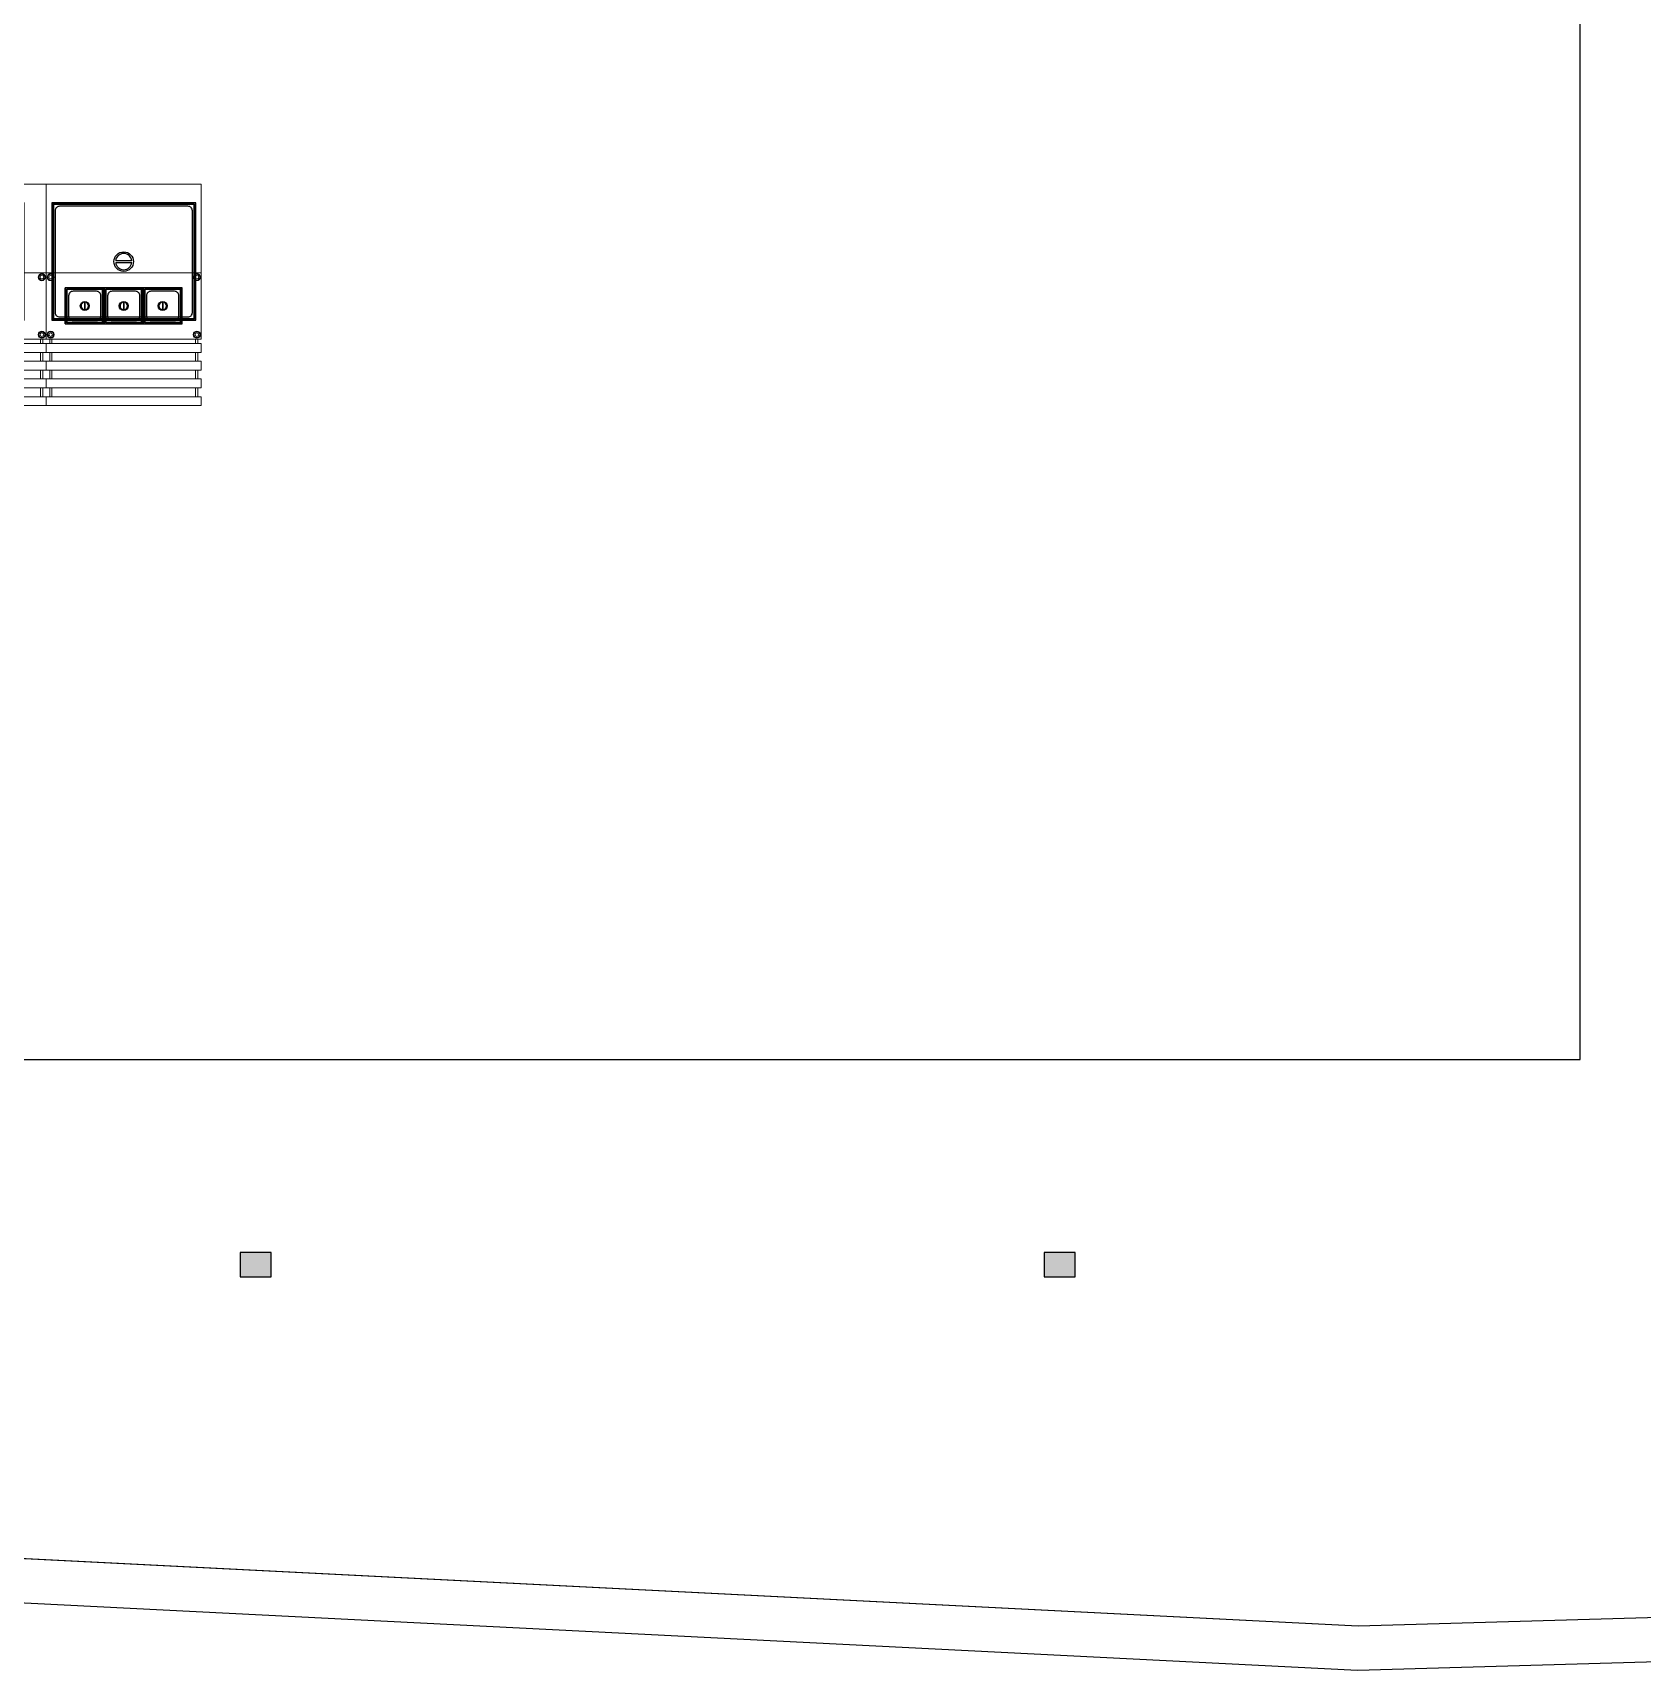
# Model space of a CAD drawing. Header units: millimetres. Extents: x -3164 to 12587, y -18082 to -16228.
# Drawn here: x 2626 to 3353, y -17759 to -17019 of the extents above; entities that cross this region are included whole.
import ezdxf

# ---------------------------------------------------------------- set-up
doc = ezdxf.new("R2010")
doc.units = ezdxf.units.MM

# ---------------------------------------------------------------- blocks, each defined once
blk = doc.blocks.new('RTGRRY')
at = {"color": 7}
for points in [[(554.23, -1624.7), (554.23, -1689.7), (607.23, -1689.7), (607.23, -1624.7)], [(554.73, -1625.2), (554.73, -1689.2), (606.73, -1689.2), (606.73, -1625.2)], [(554.98, -1625.45), (554.98, -1688.95), (606.48, -1688.95), (606.48, -1625.45)]]:
    blk.add_lwpolyline(points, close=True, dxfattribs=at)
blk.add_lwpolyline([(555.73, -1628.2), (555.73, -1686.2, 0.414214), (557.73, -1688.2), (603.73, -1688.2, 0.414214), (605.73, -1686.2), (605.73, -1628.2, 0.414214), (603.73, -1626.2), (557.73, -1626.2, 0.414214)], format="xyb", close=True, dxfattribs=at)
for points in [[(580.36, -1653.54), (580.36, -1660.85)], [(581.1, -1660.85), (581.1, -1653.54)]]:
    blk.add_lwpolyline(points, dxfattribs=at)
blk.add_circle((580.73, -1657.2), 4.41, dxfattribs=at)
for start, end in [(95.73917, 264.26083), (275.73917, 84.26083)]:
    blk.add_arc((580.73, -1657.2), 3.67, start, end, dxfattribs=at)
blk = doc.blocks.new('REFERFGREGF')
at = {"color": 7}
for points in [[(847.13, -1673.5), (847.13, -1689.7), (864.73, -1689.7), (864.73, -1673.5)], [(847.63, -1674), (847.63, -1689.2), (864.23, -1689.2), (864.23, -1674)], [(847.88, -1674.25), (847.88, -1688.95), (863.98, -1688.95), (863.98, -1674.25)]]:
    blk.add_lwpolyline(points, close=True, dxfattribs=at)
for points in [[(847.13, -1689.7), (847.13, -1673.5)], [(855.76, -1679.92), (855.76, -1683.27)], [(856.1, -1683.27), (856.1, -1679.92)]]:
    blk.add_lwpolyline(points, dxfattribs=at)
blk.add_lwpolyline([(848.63, -1677), (848.63, -1686.2, 0.414214), (850.63, -1688.2), (861.23, -1688.2, 0.414214), (863.23, -1686.2), (863.23, -1677, 0.414214), (861.23, -1675), (850.63, -1675, 0.414214)], format="xyb", close=True, dxfattribs=at)
blk.add_circle((855.93, -1681.6), 2.02, dxfattribs=at)
for start, end in [(95.73917, 264.26083), (275.73917, 84.26083)]:
    blk.add_arc((855.93, -1681.6), 1.69, start, end, dxfattribs=at)
blk = doc.blocks.new('JH56J56')
at = {"color": 7, "lineweight": 0}
for points in [[(3293.35, -6752.6), (3363.35, -6752.6), (3363.35, -6682.6), (3293.35, -6682.6)], [(3293.35, -6752.6), (3363.35, -6752.6), (3363.35, -6722.6), (3293.35, -6722.6)], [(3294.89, -6754.6), (3295.89, -6754.6), (3295.89, -6752.6), (3294.89, -6752.6)], [(3361.8, -6754.6), (3360.8, -6754.6), (3360.8, -6752.6), (3361.8, -6752.6)], [(3293.35, -6758.6), (3363.35, -6758.6), (3363.35, -6754.6), (3293.35, -6754.6)], [(3294.89, -6762.6), (3295.89, -6762.6), (3295.89, -6758.6), (3294.89, -6758.6)], [(3361.8, -6762.6), (3360.8, -6762.6), (3360.8, -6758.6), (3361.8, -6758.6)], [(3293.35, -6766.6), (3363.35, -6766.6), (3363.35, -6762.6), (3293.35, -6762.6)], [(3294.89, -6770.6), (3295.89, -6770.6), (3295.89, -6766.6), (3294.89, -6766.6)], [(3361.8, -6770.6), (3360.8, -6770.6), (3360.8, -6766.6), (3361.8, -6766.6)], [(3293.35, -6774.6), (3363.35, -6774.6), (3363.35, -6770.6), (3293.35, -6770.6)], [(3294.89, -6778.6), (3295.89, -6778.6), (3295.89, -6774.6), (3294.89, -6774.6)], [(3361.8, -6778.6), (3360.8, -6778.6), (3360.8, -6774.6), (3361.8, -6774.6)], [(3293.35, -6782.6), (3363.35, -6782.6), (3363.35, -6778.6), (3293.35, -6778.6)]]:
    blk.add_lwpolyline(points, close=True, dxfattribs=at)
for centre, radius in [((3295.35, -6724.6), 1.6), ((3361.35, -6724.6), 1.6), ((3295.35, -6724.6), 1.37), ((3295.35, -6724.6), 1.3), ((3295.35, -6724.6), 0.808), ((3361.35, -6724.6), 1.37), ((3361.35, -6724.6), 1.3), ((3361.35, -6724.6), 0.808), ((3295.35, -6750.6), 1.6), ((3295.35, -6750.6), 1.37), ((3295.35, -6750.6), 1.3), ((3295.35, -6750.6), 0.808), ((3361.35, -6750.6), 1.6), ((3361.35, -6750.6), 1.37), ((3361.35, -6750.6), 1.3), ((3361.35, -6750.6), 0.808)]:
    blk.add_circle(centre, radius, dxfattribs=at)
at = {"color": 7, "rotation": 270}
blk.add_blockref('RTGRRY', (4985.55, -6136.87), dxfattribs=at)
at = {"color": 7}
for p in [(2454.82, -5056.01), (2472.42, -5056.01), (2490.02, -5056.01)]:
    blk.add_blockref('REFERFGREGF', p, dxfattribs=at)
blk = doc.blocks.new('TRRY')
at = {"color": 7}
for points in [[(656.61, -1636.7), (624.11, -1636.7), (624.11, -1689.7), (656.61, -1689.7)], [(656.11, -1637.2), (624.61, -1637.2), (624.61, -1689.2), (656.11, -1689.2)], [(655.86, -1637.45), (624.86, -1637.45), (624.86, -1688.95), (655.86, -1688.95)]]:
    blk.add_lwpolyline(points, close=True, dxfattribs=at)
blk.add_lwpolyline([(653.11, -1638.2), (627.61, -1638.2, 0.414214), (625.61, -1640.2), (625.61, -1686.2, 0.414214), (627.61, -1688.2), (653.11, -1688.2, 0.414214), (655.11, -1686.2), (655.11, -1640.2, 0.414214)], format="xyb", close=True, dxfattribs=at)
for points in [[(640.11, -1660.71), (640.11, -1665.68)], [(640.61, -1665.68), (640.61, -1660.71)]]:
    blk.add_lwpolyline(points, dxfattribs=at)
blk.add_circle((640.36, -1663.2), 3, dxfattribs=at)
for start, end in [(95.73917, 264.26083), (275.73917, 84.26083)]:
    blk.add_arc((640.36, -1663.2), 2.5, start, end, dxfattribs=at)
blk = doc.blocks.new('ghggfhh')
at = {"color": 7}
blk.add_lwpolyline([(1188.71, 1333.35), (1193.71, 1333.35), (1193.71, 1333.87), (1188.71, 1333.87)], close=True, dxfattribs=at)
blk.add_lwpolyline([(1188.71, 1333), (1189.21, 1332.53), (1189.21, 1332.51, 0.414214), (1190.21, 1331.51), (1192.21, 1331.51, 0.414214), (1193.21, 1332.51), (1193.21, 1332.53), (1193.71, 1333)], format="xyb", dxfattribs=at)
for points in [[(1188.71, 1333), (1190.71, 1333)], [(1189.35, 1332.74), (1193.07, 1332.74)], [(1189.46, 1332.51), (1192.96, 1332.51)], [(1189.5, 1332.27), (1192.92, 1332.27)], [(1189.62, 1332.04), (1192.79, 1332.04)], [(1189.97, 1331.8), (1192.45, 1331.8)], [(1190.71, 1333.35), (1190.71, 1333)], [(1191.71, 1333.35), (1191.71, 1333)], [(1191.71, 1333), (1193.71, 1333)]]:
    blk.add_lwpolyline(points, dxfattribs=at)
blk = doc.blocks.new('ÇŞPOŞPO')
at = {"color": 7, "lineweight": 0}
for points in [[(3235.77, -6321.24), (3395.77, -6321.24), (3395.77, -6251.24), (3235.77, -6251.24)], [(3247.23, -6251.24), (3249.19, -6251.24), (3249.19, -6250.82), (3247.23, -6250.82)], [(3235.77, -6321.24), (3395.77, -6321.24), (3395.77, -6291.24), (3235.77, -6291.24)], [(3235.77, -6327.24), (3395.77, -6327.24), (3395.77, -6323.24), (3235.77, -6323.24)], [(3237.32, -6323.24), (3238.32, -6323.24), (3238.32, -6321.24), (3237.32, -6321.24)], [(3394.23, -6323.24), (3393.23, -6323.24), (3393.23, -6321.24), (3394.23, -6321.24)], [(3237.32, -6331.24), (3238.32, -6331.24), (3238.32, -6327.24), (3237.32, -6327.24)], [(3394.23, -6331.24), (3393.23, -6331.24), (3393.23, -6327.24), (3394.23, -6327.24)], [(3235.77, -6335.24), (3395.77, -6335.24), (3395.77, -6331.24), (3235.77, -6331.24)], [(3237.32, -6339.24), (3238.32, -6339.24), (3238.32, -6335.24), (3237.32, -6335.24)], [(3394.23, -6339.24), (3393.23, -6339.24), (3393.23, -6335.24), (3394.23, -6335.24)], [(3235.77, -6343.24), (3395.77, -6343.24), (3395.77, -6339.24), (3235.77, -6339.24)], [(3237.32, -6347.24), (3238.32, -6347.24), (3238.32, -6343.24), (3237.32, -6343.24)], [(3394.23, -6347.24), (3393.23, -6347.24), (3393.23, -6343.24), (3394.23, -6343.24)], [(3235.77, -6351.24), (3395.77, -6351.24), (3395.77, -6347.24), (3235.77, -6347.24)]]:
    blk.add_lwpolyline(points, close=True, dxfattribs=at)
for centre, radius in [((3237.77, -6293.24), 1.6), ((3237.77, -6293.24), 1.37), ((3237.77, -6293.24), 1.3), ((3237.77, -6293.24), 0.808), ((3393.77, -6293.24), 1.6), ((3393.77, -6293.24), 1.37), ((3393.77, -6293.24), 1.3), ((3393.77, -6293.24), 0.808), ((3237.77, -6319.24), 1.6), ((3237.77, -6319.24), 1.37), ((3237.77, -6319.24), 1.3), ((3237.77, -6319.24), 0.808), ((3393.77, -6319.24), 1.6), ((3393.77, -6319.24), 1.37), ((3393.77, -6319.24), 1.3), ((3393.77, -6319.24), 0.808)]:
    blk.add_circle(centre, radius, dxfattribs=at)
blk.add_arc((3248.21, -6251.13), 0.871, 21.09157, 158.90843, dxfattribs=at)
at = {"color": 1}
for points in [[(3260.21, -6255.84), (3254.44, -6258.93), (3247.91, -6255.78), (3241.12, -6258.63)], [(3260.21, -6257.5), (3254.44, -6260.6), (3247.91, -6257.44), (3241.12, -6260.29)], [(3260.21, -6259.34), (3254.44, -6262.43), (3247.91, -6259.28), (3241.12, -6262.13)], [(3260.21, -6262.84), (3254.44, -6265.93), (3247.91, -6262.78), (3241.12, -6265.63)], [(3260.25, -6261.11), (3254.48, -6264.2), (3247.95, -6261.04), (3241.16, -6263.89)]]:
    blk.add_spline(points, degree=3, dxfattribs=at)
at = {"color": 7, "rotation": 180}
blk.add_blockref('ghggfhh', (4444.53, -4917.36), dxfattribs=at)
at = {"color": 7}
for p in [(2621.66, -4623.04), (2664.16, -4623.04), (2696.66, -4623.04), (2729.16, -4623.04)]:
    blk.add_blockref('TRRY', p, dxfattribs=at)

msp = doc.modelspace()

# ---------------------------------------------------------------- hatches: boundary and pattern name
h = msp.add_hatch(color=256)
h.dxf.hatch_style = 1
h.paths.add_polyline_path([(1879.78, -16539.25), (1879.78, -16550.25), (1893.78, -16550.25), (1893.78, -16539.25)])
h.paths.add_polyline_path([(1672.9, -16653.04), (1686.47, -16656.47), (1689.17, -16645.81), (1675.6, -16642.38)])
h.paths.add_polyline_path([(2370.44, -16699.21), (2384.44, -16699.21), (2384.44, -16688.21), (2370.44, -16688.21)])
h.paths.add_polyline_path([(2719.44, -16688.21), (2719.44, -16699.21), (2733.44, -16699.21), (2733.44, -16688.21)])
h.paths.add_polyline_path([(3869.44, -16700.21), (3883.44, -16700.21), (3883.44, -16689.21), (3869.44, -16689.21)])
h.paths.add_polyline_path([(4281.44, -16696.21), (4281.44, -16707.21), (4295.44, -16707.21), (4295.44, -16696.21)])
h.paths.add_polyline_path([(4295.44, -17581.21), (4295.44, -17570.21), (4281.44, -17570.21), (4281.44, -17581.21)])
h.paths.add_polyline_path([(3845.44, -17581.21), (3845.44, -17570.21), (3831.44, -17570.21), (3831.44, -17581.21)])
h.paths.add_polyline_path([(3434.44, -17570.21), (3434.44, -17581.21), (3448.44, -17581.21), (3448.44, -17570.21)])
h.paths.add_polyline_path([(3082.44, -17570.21), (3082.44, -17581.21), (3096.44, -17581.21), (3096.44, -17570.21)])
h.paths.add_polyline_path([(2719.44, -17581.21), (2733.44, -17581.21), (2733.44, -17570.21), (2719.44, -17570.21)])
h.paths.add_polyline_path([(2370.44, -17570.21), (2370.44, -17581.21), (2384.44, -17581.21), (2384.44, -17570.21)])

# ---------------------------------------------------------------- linework, layer by layer
for points in [[(1231.07, -17483.09), (3324.49, -17483.09), (3324.49, -16228.06), (1231.07, -16228.06)], [(2719.44, -17581.21), (2733.44, -17581.21), (2733.44, -17570.21), (2719.44, -17570.21)], [(3082.44, -17581.21), (3096.44, -17581.21), (3096.44, -17570.21), (3082.44, -17570.21)]]:
    msp.add_lwpolyline(points, close=True)
for points in [[(1882.82, -17691.15), (3224.04, -17758.97), (4440.58, -17723.82), (4455.43, -16543.63), (3735.69, -16520.21), (3081.32, -16525.21), (1697.57, -16531.08), (1410.08, -17667.24), (1430.45, -17668.27)], [(1883.83, -17671.17), (3224.26, -17738.95), (4420.82, -17704.38), (4435.18, -16562.99), (3735.44, -16540.21), (3081.44, -16545.21), (1713.16, -16551.02), (1621.77, -16912.18)], [(1867.45, -17670.35), (3224.26, -17738.95), (4420.82, -17704.38)]]:
    msp.add_lwpolyline(points)

# ---------------------------------------------------------------- block references
at = {"color": 7, "lineweight": 0}
for name, p in [('ÇŞPOŞPO', (-763.98, -10836.5)), ('JH56J56', (-661.55, -10405.13))]:
    msp.add_blockref(name, p, dxfattribs=at)

doc.saveas('drawing.dxf')
